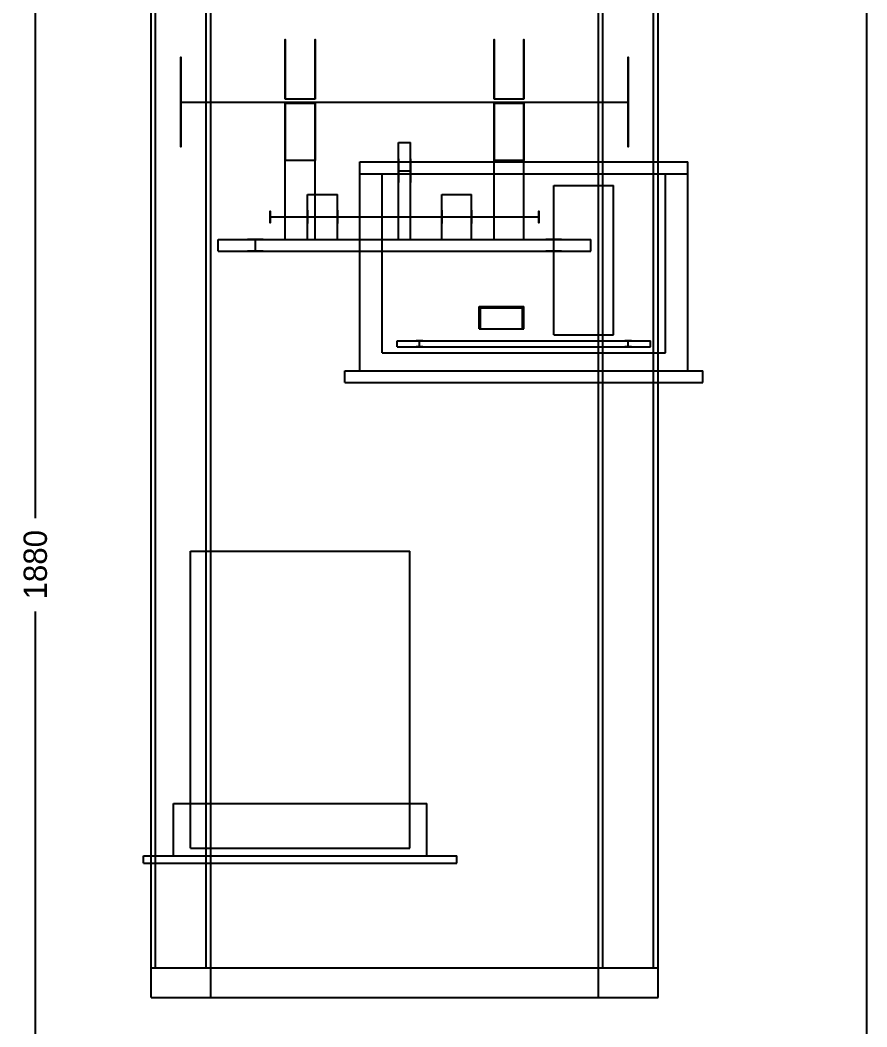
# Model space of a CAD drawing. Header units: millimetres. Extents: x -45 to 3370, y -2176 to 1921.
# Drawn here: x 2139 to 2706, y 630 to 1305 of the extents above; entities that cross this region are included whole.
import ezdxf

# ---------------------------------------------------------------- set-up
doc = ezdxf.new("R2010")
doc.units = ezdxf.units.MM
doc.layers.add('DIMENSIONS', color=7, linetype='Continuous')
doc.layers.add('RIGHT', color=7, linetype='Continuous')
doc.dimstyles.get("Standard").update_dxf_attribs({"dimtxt": 2.5, "dimasz": 2.5, "dimexe": 1.25, "dimexo": 0.625, "dimtad": 1, "dimcen": 2.5, "dimazin": 3, "dimtfac": 1, "dimtmove": 0, "dimatfit": 3})

# ---------------------------------------------------------------- blocks, each defined once
blk = doc.blocks.new('_CLOSEDFILLED')
at = {"color": 0, "linetype": 'BYBLOCK'}
blk.add_solid([(-1, 0.164), (0, 0), (-1, -0.164)], dxfattribs=at)
blk = doc.blocks.new('*D6')
at = {"color": 7}
for p, q in [((2184, 1880), (2149, 1880)), ((2149, 971.29), (2149, 1868.7)), ((2149, 11.3), (2149, 908.71)), ((2184, 0), (2149, 0))]:
    blk.add_line(p, q, dxfattribs=at)
at = {"layer": 'Defpoints'}
for p in [(2184, 1880), (2149, 0), (2184, 0)]:
    blk.add_point(p, dxfattribs=at)
at = {"layer": 'DIMENSIONS', "color": 7, "xscale": 11.3, "yscale": 11.3}
for p, rotation in [((2149, 1880), 90), ((2149, 0), 270)]:
    blk.add_blockref('_CLOSEDFILLED', p, dxfattribs=dict(at, rotation=rotation))
at = {"layer": 'DIMENSIONS', "color": 7, "insert": (2149, 940), "char_height": 15.646, "attachment_point": 5, "rotation": 90}
blk.add_mtext('1880', dxfattribs=at)

msp = doc.modelspace()

# ---------------------------------------------------------------- linework, layer by layer
at = {"layer": 'RIGHT'}
for points in [[(2226.5, 670), (2226.5, 1640)], [(2226.5, 670), (2226.5, 1640)], [(2226.5, 670), (2226.5, 1640)], [(2226.5, 670), (2226.5, 1640)], [(2229.5, 670), (2229.5, 1640)], [(2229.5, 670), (2229.5, 1640)], [(2229.5, 670), (2229.5, 1640)], [(2229.5, 670), (2229.5, 1640)], [(2263.5, 670), (2263.5, 1640)], [(2263.5, 670), (2263.5, 1640)], [(2263.5, 670), (2263.5, 1640)], [(2263.5, 670), (2263.5, 1640)], [(2266.5, 670), (2266.5, 1640)], [(2266.5, 670), (2266.5, 1640)], [(2266.5, 670), (2266.5, 1640)], [(2266.5, 670), (2266.5, 1640)], [(2526.5, 670), (2526.5, 1640)], [(2526.5, 670), (2526.5, 1640)], [(2526.5, 670), (2526.5, 1640)], [(2526.5, 670), (2526.5, 1640)], [(2529.5, 670), (2529.5, 1640)], [(2529.5, 670), (2529.5, 1640)], [(2529.5, 670), (2529.5, 1640)], [(2529.5, 670), (2529.5, 1640)], [(2563.5, 670), (2563.5, 1640)], [(2563.5, 670), (2563.5, 1640)], [(2563.5, 670), (2563.5, 1640)], [(2563.5, 670), (2563.5, 1640)], [(2566.5, 670), (2566.5, 1640)], [(2566.5, 670), (2566.5, 1640)], [(2566.5, 670), (2566.5, 1640)], [(2566.5, 670), (2566.5, 1640)], [(2706.5, 380), (2706.5, 1450)], [(2316.5, 1252), (2316.5, 1254.965), (2316.5, 1257.904), (2316.5, 1260.804), (2316.5, 1263.65), (2316.5, 1266.428), (2316.5, 1269.122), (2316.5, 1271.721), (2316.5, 1274.211), (2316.5, 1276.58), (2316.5, 1278.815), (2316.5, 1280.906), (2316.5, 1282.841), (2316.5, 1284.612), (2316.5, 1286.21), (2316.5, 1287.625), (2316.5, 1288.852), (2316.5, 1289.884), (2316.5, 1290.715), (2316.5, 1291.343), (2316.5, 1291.763), (2316.5, 1291.974), (2316.5, 1291.974), (2316.5, 1291.763), (2316.5, 1291.343), (2316.5, 1290.715), (2316.5, 1289.884), (2316.5, 1288.852), (2316.5, 1287.625), (2316.5, 1286.21), (2316.5, 1284.612), (2316.5, 1282.841), (2316.5, 1280.906), (2316.5, 1278.815), (2316.5, 1276.58), (2316.5, 1274.211), (2316.5, 1271.721), (2316.5, 1269.122), (2316.5, 1266.428), (2316.5, 1263.65), (2316.5, 1260.804), (2316.5, 1257.904), (2316.5, 1254.965), (2316.5, 1252)], [(2336.5, 1252), (2336.5, 1254.965), (2336.5, 1257.904), (2336.5, 1260.804), (2336.5, 1263.65), (2336.5, 1266.428), (2336.5, 1269.122), (2336.5, 1271.721), (2336.5, 1274.211), (2336.5, 1276.58), (2336.5, 1278.815), (2336.5, 1280.906), (2336.5, 1282.841), (2336.5, 1284.612), (2336.5, 1286.21), (2336.5, 1287.625), (2336.5, 1288.852), (2336.5, 1289.884), (2336.5, 1290.715), (2336.5, 1291.343), (2336.5, 1291.763), (2336.5, 1291.974), (2336.5, 1291.974), (2336.5, 1291.763), (2336.5, 1291.343), (2336.5, 1290.715), (2336.5, 1289.884), (2336.5, 1288.852), (2336.5, 1287.625), (2336.5, 1286.21), (2336.5, 1284.612), (2336.5, 1282.841), (2336.5, 1280.906), (2336.5, 1278.815), (2336.5, 1276.58), (2336.5, 1274.211), (2336.5, 1271.721), (2336.5, 1269.122), (2336.5, 1266.428), (2336.5, 1263.65), (2336.5, 1260.804), (2336.5, 1257.904), (2336.5, 1254.965), (2336.5, 1252)], [(2456.5, 1252), (2456.5, 1254.965), (2456.5, 1257.904), (2456.5, 1260.804), (2456.5, 1263.65), (2456.5, 1266.428), (2456.5, 1269.122), (2456.5, 1271.721), (2456.5, 1274.211), (2456.5, 1276.58), (2456.5, 1278.815), (2456.5, 1280.906), (2456.5, 1282.841), (2456.5, 1284.612), (2456.5, 1286.21), (2456.5, 1287.625), (2456.5, 1288.852), (2456.5, 1289.884), (2456.5, 1290.715), (2456.5, 1291.343), (2456.5, 1291.763), (2456.5, 1291.974), (2456.5, 1291.974), (2456.5, 1291.763), (2456.5, 1291.343), (2456.5, 1290.715), (2456.5, 1289.884), (2456.5, 1288.852), (2456.5, 1287.625), (2456.5, 1286.21), (2456.5, 1284.612), (2456.5, 1282.841), (2456.5, 1280.906), (2456.5, 1278.815), (2456.5, 1276.58), (2456.5, 1274.211), (2456.5, 1271.721), (2456.5, 1269.122), (2456.5, 1266.428), (2456.5, 1263.65), (2456.5, 1260.804), (2456.5, 1257.904), (2456.5, 1254.965), (2456.5, 1252)], [(2476.5, 1252), (2476.5, 1254.965), (2476.5, 1257.904), (2476.5, 1260.804), (2476.5, 1263.65), (2476.5, 1266.428), (2476.5, 1269.122), (2476.5, 1271.721), (2476.5, 1274.211), (2476.5, 1276.58), (2476.5, 1278.815), (2476.5, 1280.906), (2476.5, 1282.841), (2476.5, 1284.612), (2476.5, 1286.21), (2476.5, 1287.625), (2476.5, 1288.852), (2476.5, 1289.884), (2476.5, 1290.715), (2476.5, 1291.343), (2476.5, 1291.763), (2476.5, 1291.974), (2476.5, 1291.974), (2476.5, 1291.763), (2476.5, 1291.343), (2476.5, 1290.715), (2476.5, 1289.884), (2476.5, 1288.852), (2476.5, 1287.625), (2476.5, 1286.21), (2476.5, 1284.612), (2476.5, 1282.841), (2476.5, 1280.906), (2476.5, 1278.815), (2476.5, 1276.58), (2476.5, 1274.211), (2476.5, 1271.721), (2476.5, 1269.122), (2476.5, 1266.428), (2476.5, 1263.65), (2476.5, 1260.804), (2476.5, 1257.904), (2476.5, 1254.965), (2476.5, 1252)], [(2246.5, 1250), (2246.5, 1247.013), (2246.5, 1244.056), (2246.5, 1241.157), (2246.5, 1238.347), (2246.5, 1235.652), (2246.5, 1233.1), (2246.5, 1230.716), (2246.5, 1228.524), (2246.5, 1226.545), (2246.5, 1224.799), (2246.5, 1223.304), (2246.5, 1222.074), (2246.5, 1221.121), (2246.5, 1220.456), (2246.5, 1220.084), (2246.5, 1220.009), (2246.5, 1220.233), (2246.5, 1220.752), (2246.5, 1221.562), (2246.5, 1222.655), (2246.5, 1224.019), (2246.5, 1225.642), (2246.5, 1227.507), (2246.5, 1229.595), (2246.5, 1231.886), (2246.5, 1234.357), (2246.5, 1236.983), (2246.5, 1239.739), (2246.5, 1242.597), (2246.5, 1245.529), (2246.5, 1248.505), (2246.5, 1251.495), (2246.5, 1254.471), (2246.5, 1257.403), (2246.5, 1260.261), (2246.5, 1263.017), (2246.5, 1265.643), (2246.5, 1268.114), (2246.5, 1270.405), (2246.5, 1272.493), (2246.5, 1274.358), (2246.5, 1275.981), (2246.5, 1277.345), (2246.5, 1278.438), (2246.5, 1279.248), (2246.5, 1279.767), (2246.5, 1279.991), (2246.5, 1279.916), (2246.5, 1279.544), (2246.5, 1278.879), (2246.5, 1277.926), (2246.5, 1276.696), (2246.5, 1275.201), (2246.5, 1273.455), (2246.5, 1271.476), (2246.5, 1269.284), (2246.5, 1266.9), (2246.5, 1264.348), (2246.5, 1261.653), (2246.5, 1258.843), (2246.5, 1255.944), (2246.5, 1252.987), (2246.5, 1250)], [(2316.5, 1252), (2316.5, 1254.899), (2316.5, 1257.755), (2316.5, 1260.542), (2316.5, 1263.236), (2316.5, 1265.812), (2316.5, 1268.248), (2316.5, 1270.523), (2316.5, 1272.616), (2316.5, 1274.509), (2316.5, 1276.185), (2316.5, 1277.629), (2316.5, 1278.828), (2316.5, 1279.772), (2316.5, 1280.452), (2316.5, 1280.863), (2316.5, 1281), (2316.5, 1280.863), (2316.5, 1280.452), (2316.5, 1279.772), (2316.5, 1278.828), (2316.5, 1277.629), (2316.5, 1276.185), (2316.5, 1274.509), (2316.5, 1272.616), (2316.5, 1270.523), (2316.5, 1268.248), (2316.5, 1265.812), (2316.5, 1263.236), (2316.5, 1260.542), (2316.5, 1257.755), (2316.5, 1254.899), (2316.5, 1252)], [(2336.5, 1252), (2336.5, 1254.899), (2336.5, 1257.755), (2336.5, 1260.542), (2336.5, 1263.236), (2336.5, 1265.812), (2336.5, 1268.248), (2336.5, 1270.523), (2336.5, 1272.616), (2336.5, 1274.509), (2336.5, 1276.185), (2336.5, 1277.629), (2336.5, 1278.828), (2336.5, 1279.772), (2336.5, 1280.452), (2336.5, 1280.863), (2336.5, 1281), (2336.5, 1280.863), (2336.5, 1280.452), (2336.5, 1279.772), (2336.5, 1278.828), (2336.5, 1277.629), (2336.5, 1276.185), (2336.5, 1274.509), (2336.5, 1272.616), (2336.5, 1270.523), (2336.5, 1268.248), (2336.5, 1265.812), (2336.5, 1263.236), (2336.5, 1260.542), (2336.5, 1257.755), (2336.5, 1254.899), (2336.5, 1252)], [(2456.5, 1252), (2456.5, 1254.899), (2456.5, 1257.755), (2456.5, 1260.542), (2456.5, 1263.236), (2456.5, 1265.812), (2456.5, 1268.248), (2456.5, 1270.523), (2456.5, 1272.616), (2456.5, 1274.509), (2456.5, 1276.185), (2456.5, 1277.629), (2456.5, 1278.828), (2456.5, 1279.772), (2456.5, 1280.452), (2456.5, 1280.863), (2456.5, 1281), (2456.5, 1280.863), (2456.5, 1280.452), (2456.5, 1279.772), (2456.5, 1278.828), (2456.5, 1277.629), (2456.5, 1276.185), (2456.5, 1274.509), (2456.5, 1272.616), (2456.5, 1270.523), (2456.5, 1268.248), (2456.5, 1265.812), (2456.5, 1263.236), (2456.5, 1260.542), (2456.5, 1257.755), (2456.5, 1254.899), (2456.5, 1252)], [(2476.5, 1252), (2476.5, 1254.899), (2476.5, 1257.755), (2476.5, 1260.542), (2476.5, 1263.236), (2476.5, 1265.812), (2476.5, 1268.248), (2476.5, 1270.523), (2476.5, 1272.616), (2476.5, 1274.509), (2476.5, 1276.185), (2476.5, 1277.629), (2476.5, 1278.828), (2476.5, 1279.772), (2476.5, 1280.452), (2476.5, 1280.863), (2476.5, 1281), (2476.5, 1280.863), (2476.5, 1280.452), (2476.5, 1279.772), (2476.5, 1278.828), (2476.5, 1277.629), (2476.5, 1276.185), (2476.5, 1274.509), (2476.5, 1272.616), (2476.5, 1270.523), (2476.5, 1268.248), (2476.5, 1265.812), (2476.5, 1263.236), (2476.5, 1260.542), (2476.5, 1257.755), (2476.5, 1254.899), (2476.5, 1252)], [(2546.5, 1250), (2546.5, 1247.013), (2546.5, 1244.056), (2546.5, 1241.157), (2546.5, 1238.347), (2546.5, 1235.652), (2546.5, 1233.1), (2546.5, 1230.716), (2546.5, 1228.524), (2546.5, 1226.545), (2546.5, 1224.799), (2546.5, 1223.304), (2546.5, 1222.074), (2546.5, 1221.121), (2546.5, 1220.456), (2546.5, 1220.084), (2546.5, 1220.009), (2546.5, 1220.233), (2546.5, 1220.752), (2546.5, 1221.562), (2546.5, 1222.655), (2546.5, 1224.019), (2546.5, 1225.642), (2546.5, 1227.507), (2546.5, 1229.595), (2546.5, 1231.886), (2546.5, 1234.357), (2546.5, 1236.983), (2546.5, 1239.739), (2546.5, 1242.597), (2546.5, 1245.529), (2546.5, 1248.505), (2546.5, 1251.495), (2546.5, 1254.471), (2546.5, 1257.403), (2546.5, 1260.261), (2546.5, 1263.017), (2546.5, 1265.643), (2546.5, 1268.114), (2546.5, 1270.405), (2546.5, 1272.493), (2546.5, 1274.358), (2546.5, 1275.981), (2546.5, 1277.345), (2546.5, 1278.438), (2546.5, 1279.248), (2546.5, 1279.767), (2546.5, 1279.991), (2546.5, 1279.916), (2546.5, 1279.544), (2546.5, 1278.879), (2546.5, 1277.926), (2546.5, 1276.696), (2546.5, 1275.201), (2546.5, 1273.455), (2546.5, 1271.476), (2546.5, 1269.284), (2546.5, 1266.9), (2546.5, 1264.348), (2546.5, 1261.653), (2546.5, 1258.843), (2546.5, 1255.944), (2546.5, 1252.987), (2546.5, 1250)], [(2246.5, 1250), (2546.5, 1250)], [(2336.5, 1252), (2316.5, 1252)], [(2336.5, 1252), (2316.5, 1252)], [(2336.5, 1252), (2316.5, 1252)], [(2336.5, 1252), (2316.5, 1252)], [(2316.5, 1249), (2316.5, 1246.086), (2316.5, 1243.191), (2316.5, 1240.328), (2316.5, 1237.513), (2316.5, 1234.758), (2316.5, 1232.076), (2316.5, 1229.481), (2316.5, 1226.985), (2316.5, 1224.6), (2316.5, 1222.338), (2316.5, 1220.21), (2316.5, 1218.225), (2316.5, 1216.394), (2316.5, 1214.726), (2316.5, 1213.227), (2316.5, 1211.907), (2316.5, 1210.77)], [(2336.5, 1249), (2316.5, 1249)], [(2316.5, 1249), (2316.5, 1246.03), (2316.5, 1243.096), (2316.5, 1240.227), (2316.5, 1237.447), (2316.5, 1234.784), (2316.5, 1232.261), (2316.5, 1229.902), (2316.5, 1227.729), (2316.5, 1225.761), (2316.5, 1224.018), (2316.5, 1222.514), (2316.5, 1221.265), (2316.5, 1220.281), (2316.5, 1219.572), (2316.5, 1219.143), (2316.5, 1219), (2316.5, 1219.143), (2316.5, 1219.572), (2316.5, 1220.281), (2316.5, 1221.265), (2316.5, 1222.514), (2316.5, 1224.018), (2316.5, 1225.761), (2316.5, 1227.729), (2316.5, 1229.902), (2316.5, 1232.261), (2316.5, 1234.784), (2316.5, 1237.447), (2316.5, 1240.227), (2316.5, 1243.096), (2316.5, 1246.03), (2316.5, 1249)], [(2316.5, 1210.77), (2316.5, 1211.907), (2316.5, 1213.227), (2316.5, 1214.726), (2316.5, 1216.394), (2316.5, 1218.225), (2316.5, 1220.21), (2316.5, 1222.338), (2316.5, 1224.6), (2316.5, 1226.985), (2316.5, 1229.481), (2316.5, 1232.076), (2316.5, 1234.758), (2316.5, 1237.513), (2316.5, 1240.328), (2316.5, 1243.191), (2316.5, 1246.086), (2316.5, 1249)], [(2336.5, 1249), (2316.5, 1249)], [(2336.5, 1249), (2316.5, 1249)], [(2336.5, 1249), (2316.5, 1249)], [(2336.5, 1249), (2336.5, 1246.086), (2336.5, 1243.191), (2336.5, 1240.328), (2336.5, 1237.513), (2336.5, 1234.758), (2336.5, 1232.076), (2336.5, 1229.481), (2336.5, 1226.985), (2336.5, 1224.6), (2336.5, 1222.338), (2336.5, 1220.21), (2336.5, 1218.225), (2336.5, 1216.394), (2336.5, 1214.726), (2336.5, 1213.227), (2336.5, 1211.907), (2336.5, 1210.77)], [(2336.5, 1249), (2336.5, 1246.03), (2336.5, 1243.096), (2336.5, 1240.227), (2336.5, 1237.447), (2336.5, 1234.784), (2336.5, 1232.261), (2336.5, 1229.902), (2336.5, 1227.729), (2336.5, 1225.761), (2336.5, 1224.018), (2336.5, 1222.514), (2336.5, 1221.265), (2336.5, 1220.281), (2336.5, 1219.572), (2336.5, 1219.143), (2336.5, 1219), (2336.5, 1219.143), (2336.5, 1219.572), (2336.5, 1220.281), (2336.5, 1221.265), (2336.5, 1222.514), (2336.5, 1224.018), (2336.5, 1225.761), (2336.5, 1227.729), (2336.5, 1229.902), (2336.5, 1232.261), (2336.5, 1234.784), (2336.5, 1237.447), (2336.5, 1240.227), (2336.5, 1243.096), (2336.5, 1246.03), (2336.5, 1249)], [(2336.5, 1210.77), (2336.5, 1211.907), (2336.5, 1213.227), (2336.5, 1214.726), (2336.5, 1216.394), (2336.5, 1218.225), (2336.5, 1220.21), (2336.5, 1222.338), (2336.5, 1224.6), (2336.5, 1226.985), (2336.5, 1229.481), (2336.5, 1232.076), (2336.5, 1234.758), (2336.5, 1237.513), (2336.5, 1240.328), (2336.5, 1243.191), (2336.5, 1246.086), (2336.5, 1249)], [(2476.5, 1252), (2456.5, 1252)], [(2476.5, 1252), (2456.5, 1252)], [(2476.5, 1252), (2456.5, 1252)], [(2476.5, 1252), (2456.5, 1252)], [(2456.5, 1249), (2456.5, 1246.086), (2456.5, 1243.191), (2456.5, 1240.328), (2456.5, 1237.513), (2456.5, 1234.758), (2456.5, 1232.076), (2456.5, 1229.481), (2456.5, 1226.985), (2456.5, 1224.6), (2456.5, 1222.338), (2456.5, 1220.21), (2456.5, 1218.225), (2456.5, 1216.394), (2456.5, 1214.726), (2456.5, 1213.227), (2456.5, 1211.907), (2456.5, 1210.77)], [(2476.5, 1249), (2456.5, 1249)], [(2456.5, 1249), (2456.5, 1246.03), (2456.5, 1243.096), (2456.5, 1240.227), (2456.5, 1237.447), (2456.5, 1234.784), (2456.5, 1232.261), (2456.5, 1229.902), (2456.5, 1227.729), (2456.5, 1225.761), (2456.5, 1224.018), (2456.5, 1222.514), (2456.5, 1221.265), (2456.5, 1220.281), (2456.5, 1219.572), (2456.5, 1219.143), (2456.5, 1219), (2456.5, 1219.143), (2456.5, 1219.572), (2456.5, 1220.281), (2456.5, 1221.265), (2456.5, 1222.514), (2456.5, 1224.018), (2456.5, 1225.761), (2456.5, 1227.729), (2456.5, 1229.902), (2456.5, 1232.261), (2456.5, 1234.784), (2456.5, 1237.447), (2456.5, 1240.227), (2456.5, 1243.096), (2456.5, 1246.03), (2456.5, 1249)], [(2456.5, 1210.77), (2456.5, 1211.907), (2456.5, 1213.227), (2456.5, 1214.726), (2456.5, 1216.394), (2456.5, 1218.225), (2456.5, 1220.21), (2456.5, 1222.338), (2456.5, 1224.6), (2456.5, 1226.985), (2456.5, 1229.481), (2456.5, 1232.076), (2456.5, 1234.758), (2456.5, 1237.513), (2456.5, 1240.328), (2456.5, 1243.191), (2456.5, 1246.086), (2456.5, 1249)], [(2476.5, 1249), (2456.5, 1249)], [(2476.5, 1249), (2456.5, 1249)], [(2476.5, 1249), (2456.5, 1249)], [(2476.5, 1249), (2476.5, 1246.086), (2476.5, 1243.191), (2476.5, 1240.328), (2476.5, 1237.513), (2476.5, 1234.758), (2476.5, 1232.076), (2476.5, 1229.481), (2476.5, 1226.985), (2476.5, 1224.6), (2476.5, 1222.338), (2476.5, 1220.21), (2476.5, 1218.225), (2476.5, 1216.394), (2476.5, 1214.726), (2476.5, 1213.227), (2476.5, 1211.907), (2476.5, 1210.77)], [(2476.5, 1249), (2476.5, 1246.03), (2476.5, 1243.096), (2476.5, 1240.227), (2476.5, 1237.447), (2476.5, 1234.784), (2476.5, 1232.261), (2476.5, 1229.902), (2476.5, 1227.729), (2476.5, 1225.761), (2476.5, 1224.018), (2476.5, 1222.514), (2476.5, 1221.265), (2476.5, 1220.281), (2476.5, 1219.572), (2476.5, 1219.143), (2476.5, 1219), (2476.5, 1219.143), (2476.5, 1219.572), (2476.5, 1220.281), (2476.5, 1221.265), (2476.5, 1222.514), (2476.5, 1224.018), (2476.5, 1225.761), (2476.5, 1227.729), (2476.5, 1229.902), (2476.5, 1232.261), (2476.5, 1234.784), (2476.5, 1237.447), (2476.5, 1240.227), (2476.5, 1243.096), (2476.5, 1246.03), (2476.5, 1249)], [(2476.5, 1210.77), (2476.5, 1211.907), (2476.5, 1213.227), (2476.5, 1214.726), (2476.5, 1216.394), (2476.5, 1218.225), (2476.5, 1220.21), (2476.5, 1222.338), (2476.5, 1224.6), (2476.5, 1226.985), (2476.5, 1229.481), (2476.5, 1232.076), (2476.5, 1234.758), (2476.5, 1237.513), (2476.5, 1240.328), (2476.5, 1243.191), (2476.5, 1246.086), (2476.5, 1249)], [(2392.5, 1158), (2392.5, 1223)], [(2392.5, 1223), (2400.5, 1223)], [(2392.5, 1158), (2392.5, 1223)], [(2392.5, 1223), (2400.5, 1223)], [(2400.5, 1158), (2400.5, 1223)], [(2400.5, 1158), (2400.5, 1223)], [(2336.5, 1210.77), (2316.5, 1210.77)], [(2316.5, 1158), (2316.5, 1210.77)], [(2316.5, 1158), (2316.5, 1210.77)], [(2336.5, 1210.77), (2316.5, 1210.77)], [(2336.5, 1158), (2336.5, 1210.77)], [(2336.5, 1158), (2336.5, 1210.77)], [(2366.5, 1202), (2366.5, 1210)], [(2366.5, 1210), (2586.5, 1210)], [(2366.5, 1202), (2366.5, 1210)], [(2366.5, 1210), (2586.5, 1210)], [(2392.5, 1204), (2392.5, 1206.89), (2392.5, 1209.39), (2392.5, 1211.161), (2392.5, 1211.966), (2392.5, 1211.695), (2392.5, 1210.384), (2392.5, 1208.211), (2392.5, 1205.47), (2392.5, 1202.53), (2392.5, 1199.789), (2392.5, 1197.616), (2392.5, 1196.305), (2392.5, 1196.034), (2392.5, 1196.839), (2392.5, 1198.61), (2392.5, 1201.11), (2392.5, 1204)], [(2400.5, 1204), (2400.5, 1206.89), (2400.5, 1209.39), (2400.5, 1211.161), (2400.5, 1211.966), (2400.5, 1211.695), (2400.5, 1210.384), (2400.5, 1208.211), (2400.5, 1205.47), (2400.5, 1202.53), (2400.5, 1199.789), (2400.5, 1197.616), (2400.5, 1196.305), (2400.5, 1196.034), (2400.5, 1196.839), (2400.5, 1198.61), (2400.5, 1201.11), (2400.5, 1204)], [(2476.5, 1210.77), (2456.5, 1210.77)], [(2456.5, 1158), (2456.5, 1210.77)], [(2456.5, 1158), (2456.5, 1210.77)], [(2476.5, 1210.77), (2456.5, 1210.77)], [(2476.5, 1158), (2476.5, 1210.77)], [(2476.5, 1158), (2476.5, 1210.77)], [(2586.5, 1202), (2586.5, 1210)], [(2586.5, 1202), (2586.5, 1210)], [(2366.5, 1070), (2366.5, 1202)], [(2366.5, 1202), (2586.5, 1202)], [(2366.5, 1070), (2366.5, 1202)], [(2366.5, 1202), (2586.5, 1202)], [(2366.5, 1202), (2586.5, 1202)], [(2366.5, 1202), (2586.5, 1202)], [(2381.5, 1202), (2571.5, 1202)], [(2381.5, 1202), (2571.5, 1202)], [(2381.5, 1082), (2381.5, 1202)], [(2381.5, 1082), (2381.5, 1202)], [(2392.5, 1204), (2400.5, 1204)], [(2571.5, 1082), (2571.5, 1202)], [(2571.5, 1082), (2571.5, 1202)], [(2586.5, 1070), (2586.5, 1202)], [(2586.5, 1070), (2586.5, 1202)], [(2496.5, 1094), (2496.5, 1194)], [(2496.5, 1194), (2536.5, 1194)], [(2496.5, 1094), (2496.5, 1194)], [(2496.5, 1194), (2536.5, 1194)], [(2536.5, 1094), (2536.5, 1194)], [(2536.5, 1094), (2536.5, 1194)], [(2331.5, 1158), (2331.5, 1188)], [(2331.5, 1188), (2351.5, 1188)], [(2331.5, 1158), (2331.5, 1188)], [(2331.5, 1188), (2351.5, 1188)], [(2351.5, 1158), (2351.5, 1188)], [(2351.5, 1158), (2351.5, 1188)], [(2421.5, 1158), (2421.5, 1188)], [(2421.5, 1188), (2441.5, 1188)], [(2421.5, 1158), (2421.5, 1188)], [(2421.5, 1188), (2441.5, 1188)], [(2441.5, 1158), (2441.5, 1188)], [(2441.5, 1158), (2441.5, 1188)], [(2306.5, 1173), (2306.5, 1171.373), (2306.5, 1170.027), (2306.5, 1169.196), (2306.5, 1169.022), (2306.5, 1169.536), (2306.5, 1170.649), (2306.5, 1172.168), (2306.5, 1173.832), (2306.5, 1175.351), (2306.5, 1176.464), (2306.5, 1176.978), (2306.5, 1176.804), (2306.5, 1175.973), (2306.5, 1174.627), (2306.5, 1173)], [(2331.5, 1173), (2331.5, 1174.83), (2331.5, 1176.344), (2331.5, 1177.28), (2331.5, 1177.475), (2331.5, 1176.897), (2331.5, 1175.645), (2331.5, 1173.936), (2331.5, 1172.064), (2331.5, 1170.355), (2331.5, 1169.103), (2331.5, 1168.525), (2331.5, 1168.72), (2331.5, 1169.656), (2331.5, 1171.17), (2331.5, 1173)], [(2351.5, 1173), (2351.5, 1174.83), (2351.5, 1176.344), (2351.5, 1177.28), (2351.5, 1177.475), (2351.5, 1176.897), (2351.5, 1175.645), (2351.5, 1173.936), (2351.5, 1172.064), (2351.5, 1170.355), (2351.5, 1169.103), (2351.5, 1168.525), (2351.5, 1168.72), (2351.5, 1169.656), (2351.5, 1171.17), (2351.5, 1173)], [(2421.5, 1173), (2421.5, 1174.83), (2421.5, 1176.344), (2421.5, 1177.28), (2421.5, 1177.475), (2421.5, 1176.897), (2421.5, 1175.645), (2421.5, 1173.936), (2421.5, 1172.064), (2421.5, 1170.355), (2421.5, 1169.103), (2421.5, 1168.525), (2421.5, 1168.72), (2421.5, 1169.656), (2421.5, 1171.17), (2421.5, 1173)], [(2441.5, 1173), (2441.5, 1174.83), (2441.5, 1176.344), (2441.5, 1177.28), (2441.5, 1177.475), (2441.5, 1176.897), (2441.5, 1175.645), (2441.5, 1173.936), (2441.5, 1172.064), (2441.5, 1170.355), (2441.5, 1169.103), (2441.5, 1168.525), (2441.5, 1168.72), (2441.5, 1169.656), (2441.5, 1171.17), (2441.5, 1173)], [(2486.5, 1173), (2486.5, 1171.373), (2486.5, 1170.027), (2486.5, 1169.196), (2486.5, 1169.022), (2486.5, 1169.536), (2486.5, 1170.649), (2486.5, 1172.168), (2486.5, 1173.832), (2486.5, 1175.351), (2486.5, 1176.464), (2486.5, 1176.978), (2486.5, 1176.804), (2486.5, 1175.973), (2486.5, 1174.627), (2486.5, 1173)], [(2306.5, 1173), (2486.5, 1173)], [(2331.5, 1173), (2351.5, 1173)], [(2421.5, 1173), (2441.5, 1173)], [(2271.5, 1150), (2271.5, 1158)], [(2271.5, 1158), (2521.5, 1158)], [(2271.5, 1150), (2271.5, 1158)], [(2271.5, 1158), (2521.5, 1158)], [(2296.5, 1158), (2294.365, 1158), (2292.598, 1158), (2291.507, 1158), (2291.279, 1158), (2291.953, 1158), (2293.414, 1158), (2295.408, 1158), (2297.592, 1158), (2299.586, 1158), (2301.047, 1158), (2301.721, 1158), (2301.493, 1158), (2300.402, 1158), (2298.635, 1158), (2296.5, 1158)], [(2296.5, 1158), (2294.365, 1158), (2292.598, 1158), (2291.507, 1158), (2291.279, 1158), (2291.953, 1158), (2293.414, 1158), (2295.408, 1158), (2297.592, 1158), (2299.586, 1158), (2301.047, 1158), (2301.721, 1158), (2301.493, 1158), (2300.402, 1158), (2298.635, 1158), (2296.5, 1158)], [(2296.5, 1150), (2296.5, 1158)], [(2296.5, 1150), (2296.5, 1158)], [(2316.5, 1158), (2336.5, 1158)], [(2316.5, 1158), (2336.5, 1158)], [(2331.5, 1158), (2351.5, 1158)], [(2331.5, 1158), (2351.5, 1158)], [(2392.5, 1158), (2400.5, 1158)], [(2392.5, 1158), (2400.5, 1158)], [(2421.5, 1158), (2441.5, 1158)], [(2421.5, 1158), (2441.5, 1158)], [(2456.5, 1158), (2476.5, 1158)], [(2456.5, 1158), (2476.5, 1158)], [(2496.5, 1158), (2494.365, 1158), (2492.598, 1158), (2491.507, 1158), (2491.279, 1158), (2491.953, 1158), (2493.414, 1158), (2495.408, 1158), (2497.592, 1158), (2499.586, 1158), (2501.047, 1158), (2501.721, 1158), (2501.493, 1158), (2500.402, 1158), (2498.635, 1158), (2496.5, 1158)], [(2496.5, 1158), (2494.365, 1158), (2492.598, 1158), (2491.507, 1158), (2491.279, 1158), (2491.953, 1158), (2493.414, 1158), (2495.408, 1158), (2497.592, 1158), (2499.586, 1158), (2501.047, 1158), (2501.721, 1158), (2501.493, 1158), (2500.402, 1158), (2498.635, 1158), (2496.5, 1158)], [(2496.5, 1150), (2496.5, 1158)], [(2496.5, 1150), (2496.5, 1158)], [(2521.5, 1150), (2521.5, 1158)], [(2521.5, 1150), (2521.5, 1158)], [(2271.5, 1150), (2521.5, 1150)], [(2271.5, 1150), (2521.5, 1150)], [(2296.5, 1150), (2294.365, 1150), (2292.598, 1150), (2291.507, 1150), (2291.279, 1150), (2291.953, 1150), (2293.414, 1150), (2295.408, 1150), (2297.592, 1150), (2299.586, 1150), (2301.047, 1150), (2301.721, 1150), (2301.493, 1150), (2300.402, 1150), (2298.635, 1150), (2296.5, 1150)], [(2296.5, 1150), (2294.365, 1150), (2292.598, 1150), (2291.507, 1150), (2291.279, 1150), (2291.953, 1150), (2293.414, 1150), (2295.408, 1150), (2297.592, 1150), (2299.586, 1150), (2301.047, 1150), (2301.721, 1150), (2301.493, 1150), (2300.402, 1150), (2298.635, 1150), (2296.5, 1150)], [(2496.5, 1150), (2494.365, 1150), (2492.598, 1150), (2491.507, 1150), (2491.279, 1150), (2491.953, 1150), (2493.414, 1150), (2495.408, 1150), (2497.592, 1150), (2499.586, 1150), (2501.047, 1150), (2501.721, 1150), (2501.493, 1150), (2500.402, 1150), (2498.635, 1150), (2496.5, 1150)], [(2496.5, 1150), (2494.365, 1150), (2492.598, 1150), (2491.507, 1150), (2491.279, 1150), (2491.953, 1150), (2493.414, 1150), (2495.408, 1150), (2497.592, 1150), (2499.586, 1150), (2501.047, 1150), (2501.721, 1150), (2501.493, 1150), (2500.402, 1150), (2498.635, 1150), (2496.5, 1150)], [(2446.5, 1098), (2446.5, 1113)], [(2446.5, 1113), (2476.5, 1113)], [(2446.5, 1098), (2446.5, 1113)], [(2446.5, 1113), (2476.5, 1113)], [(2476.5, 1098), (2476.5, 1113)], [(2476.5, 1098), (2476.5, 1113)], [(2447.5, 1098), (2447.5, 1112)], [(2447.5, 1112), (2475.5, 1112)], [(2447.5, 1098), (2447.5, 1112)], [(2447.5, 1112), (2475.5, 1112)], [(2475.5, 1098), (2475.5, 1112)], [(2475.5, 1098), (2475.5, 1112)], [(2446.5, 1098), (2476.5, 1098)], [(2446.5, 1098), (2476.5, 1098)], [(2447.5, 1098), (2475.5, 1098)], [(2447.5, 1098), (2475.5, 1098)], [(2496.5, 1094), (2536.5, 1094)], [(2496.5, 1094), (2536.5, 1094)], [(2391.5, 1086), (2391.5, 1090)], [(2391.5, 1090), (2561.5, 1090)], [(2391.5, 1086), (2391.5, 1090)], [(2391.5, 1090), (2561.5, 1090)], [(2406.5, 1090), (2405.585, 1090), (2404.828, 1090), (2404.36, 1090), (2404.262, 1090), (2404.551, 1090), (2405.177, 1090), (2406.032, 1090), (2406.968, 1090), (2407.823, 1090), (2408.449, 1090), (2408.738, 1090), (2408.64, 1090), (2408.172, 1090), (2407.415, 1090), (2406.5, 1090)], [(2406.5, 1090), (2405.585, 1090), (2404.828, 1090), (2404.36, 1090), (2404.262, 1090), (2404.551, 1090), (2405.177, 1090), (2406.032, 1090), (2406.968, 1090), (2407.823, 1090), (2408.449, 1090), (2408.738, 1090), (2408.64, 1090), (2408.172, 1090), (2407.415, 1090), (2406.5, 1090)], [(2406.5, 1086), (2406.5, 1090)], [(2406.5, 1086), (2406.5, 1090)], [(2546.5, 1090), (2545.585, 1090), (2544.828, 1090), (2544.36, 1090), (2544.262, 1090), (2544.551, 1090), (2545.177, 1090), (2546.032, 1090), (2546.968, 1090), (2547.823, 1090), (2548.449, 1090), (2548.738, 1090), (2548.64, 1090), (2548.172, 1090), (2547.415, 1090), (2546.5, 1090)], [(2546.5, 1090), (2545.585, 1090), (2544.828, 1090), (2544.36, 1090), (2544.262, 1090), (2544.551, 1090), (2545.177, 1090), (2546.032, 1090), (2546.968, 1090), (2547.823, 1090), (2548.449, 1090), (2548.738, 1090), (2548.64, 1090), (2548.172, 1090), (2547.415, 1090), (2546.5, 1090)], [(2546.5, 1086), (2546.5, 1090)], [(2546.5, 1086), (2546.5, 1090)], [(2561.5, 1086), (2561.5, 1090)], [(2561.5, 1086), (2561.5, 1090)], [(2381.5, 1082), (2571.5, 1082)], [(2381.5, 1082), (2571.5, 1082)], [(2391.5, 1086), (2561.5, 1086)], [(2391.5, 1086), (2561.5, 1086)], [(2406.5, 1086), (2405.585, 1086), (2404.828, 1086), (2404.36, 1086), (2404.262, 1086), (2404.551, 1086), (2405.177, 1086), (2406.032, 1086), (2406.968, 1086), (2407.823, 1086), (2408.449, 1086), (2408.738, 1086), (2408.64, 1086), (2408.172, 1086), (2407.415, 1086), (2406.5, 1086)], [(2406.5, 1086), (2405.585, 1086), (2404.828, 1086), (2404.36, 1086), (2404.262, 1086), (2404.551, 1086), (2405.177, 1086), (2406.032, 1086), (2406.968, 1086), (2407.823, 1086), (2408.449, 1086), (2408.738, 1086), (2408.64, 1086), (2408.172, 1086), (2407.415, 1086), (2406.5, 1086)], [(2546.5, 1086), (2545.585, 1086), (2544.828, 1086), (2544.36, 1086), (2544.262, 1086), (2544.551, 1086), (2545.177, 1086), (2546.032, 1086), (2546.968, 1086), (2547.823, 1086), (2548.449, 1086), (2548.738, 1086), (2548.64, 1086), (2548.172, 1086), (2547.415, 1086), (2546.5, 1086)], [(2546.5, 1086), (2545.585, 1086), (2544.828, 1086), (2544.36, 1086), (2544.262, 1086), (2544.551, 1086), (2545.177, 1086), (2546.032, 1086), (2546.968, 1086), (2547.823, 1086), (2548.449, 1086), (2548.738, 1086), (2548.64, 1086), (2548.172, 1086), (2547.415, 1086), (2546.5, 1086)], [(2356.5, 1062), (2356.5, 1070)], [(2356.5, 1070), (2596.5, 1070)], [(2356.5, 1062), (2356.5, 1070)], [(2356.5, 1070), (2596.5, 1070)], [(2366.5, 1070), (2586.5, 1070)], [(2366.5, 1070), (2586.5, 1070)], [(2596.5, 1062), (2596.5, 1070)], [(2596.5, 1062), (2596.5, 1070)], [(2356.5, 1062), (2596.5, 1062)], [(2356.5, 1062), (2596.5, 1062)], [(2253, 750), (2253, 949)], [(2253, 949), (2400, 949)], [(2253, 750), (2253, 949)], [(2253, 949), (2400, 949)], [(2400, 750), (2400, 949)], [(2400, 750), (2400, 949)], [(2241.5, 745), (2241.5, 780)], [(2241.5, 780), (2411.5, 780)], [(2241.5, 745), (2241.5, 780)], [(2241.5, 780), (2411.5, 780)], [(2241.5, 745), (2241.5, 780)], [(2241.5, 780), (2411.5, 780)], [(2241.5, 745), (2241.5, 780)], [(2241.5, 780), (2411.5, 780)], [(2411.5, 745), (2411.5, 780)], [(2411.5, 745), (2411.5, 780)], [(2411.5, 745), (2411.5, 780)], [(2411.5, 745), (2411.5, 780)], [(2253, 750), (2400, 750)], [(2253, 750), (2400, 750)], [(2221.5, 740), (2221.5, 745)], [(2221.5, 745), (2431.5, 745)], [(2221.5, 740), (2221.5, 745)], [(2221.5, 745), (2431.5, 745)], [(2241.5, 745), (2411.5, 745)], [(2241.5, 745), (2411.5, 745)], [(2241.5, 745), (2411.5, 745)], [(2241.5, 745), (2411.5, 745)], [(2431.5, 740), (2431.5, 745)], [(2431.5, 740), (2431.5, 745)], [(2221.5, 740), (2431.5, 740)], [(2221.5, 740), (2431.5, 740)], [(2226.5, 670), (2266.5, 670)], [(2226.5, 670), (2266.5, 670)], [(2226.5, 670), (2266.5, 670)], [(2226.5, 670), (2266.5, 670)], [(2226.5, 650), (2226.5, 670)], [(2226.5, 670), (2266.5, 670)], [(2226.5, 650), (2226.5, 670)], [(2226.5, 670), (2266.5, 670)], [(2229.5, 670), (2263.5, 670)], [(2229.5, 670), (2263.5, 670)], [(2229.5, 670), (2263.5, 670)], [(2229.5, 670), (2263.5, 670)], [(2266.5, 650), (2266.5, 670)], [(2266.5, 650), (2266.5, 670)], [(2266.5, 650), (2266.5, 670)], [(2266.5, 670), (2526.5, 670)], [(2266.5, 650), (2266.5, 670)], [(2266.5, 670), (2526.5, 670)], [(2266.5, 650), (2266.5, 670)], [(2266.5, 670), (2526.5, 670)], [(2266.5, 650), (2266.5, 670)], [(2266.5, 670), (2526.5, 670)], [(2526.5, 670), (2566.5, 670)], [(2526.5, 670), (2566.5, 670)], [(2526.5, 670), (2566.5, 670)], [(2526.5, 670), (2566.5, 670)], [(2526.5, 650), (2526.5, 670)], [(2526.5, 670), (2566.5, 670)], [(2526.5, 650), (2526.5, 670)], [(2526.5, 670), (2566.5, 670)], [(2526.5, 650), (2526.5, 670)], [(2526.5, 650), (2526.5, 670)], [(2526.5, 650), (2526.5, 670)], [(2526.5, 650), (2526.5, 670)], [(2529.5, 670), (2563.5, 670)], [(2529.5, 670), (2563.5, 670)], [(2529.5, 670), (2563.5, 670)], [(2529.5, 670), (2563.5, 670)], [(2566.5, 650), (2566.5, 670)], [(2566.5, 650), (2566.5, 670)], [(2226.5, 650), (2266.5, 650)], [(2226.5, 650), (2266.5, 650)], [(2266.5, 650), (2526.5, 650)], [(2266.5, 650), (2526.5, 650)], [(2266.5, 650), (2526.5, 650)], [(2266.5, 650), (2526.5, 650)], [(2526.5, 650), (2566.5, 650)], [(2526.5, 650), (2566.5, 650)]]:
    msp.add_lwpolyline(points, dxfattribs=at)

# ---------------------------------------------------------------- dimensions: what is measured, and where the dimension line sits
at = {"layer": 'DIMENSIONS'}
dim = msp.add_linear_dim(base=(2149, 0), p1=(2184, 0), p2=(2184, 1880), angle=90, dimstyle='Standard', override={"dimtxt": 15.646154, "dimasz": 11.3, "dimdec": 2, "dimclrd": 7, "dimclre": 7, "dimclrt": 7}, dxfattribs=at)
dim.commit()
dim.dimension.update_dxf_attribs({"geometry": '*D6', "text_midpoint": (2149, 940)})

doc.saveas('drawing.dxf')
